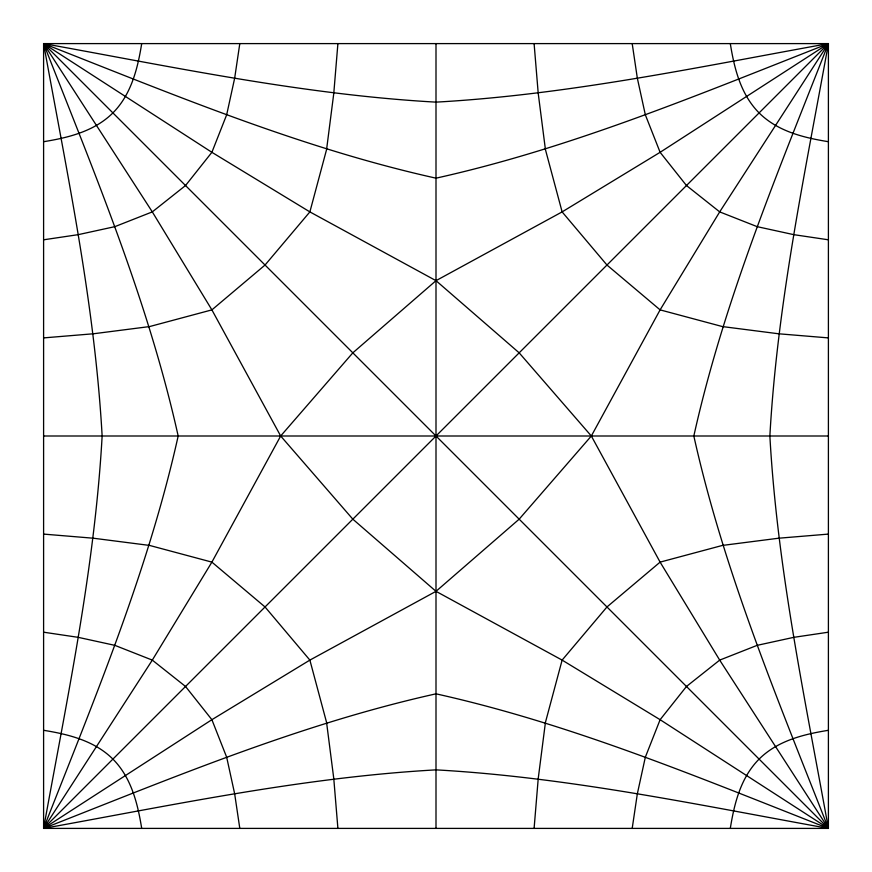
<?xml version="1.0" encoding="UTF-8"?>
<svg xmlns="http://www.w3.org/2000/svg" width="872" height="872" viewBox="0 0 872 872"><rect width="100%" height="100%" fill="white"/><g stroke="black" fill="none" stroke-linecap="round" stroke-linejoin="round"><path stroke-width="1.31" d="M337.9 43.6L333.78 93.38L326.575 149.559L309.876 211.896L265.034 265.034L211.896 309.876L149.559 326.575L93.38 333.78L43.6 337.9M534.1 828.4L538.22 778.62L545.425 722.441L562.124 660.104L606.967 606.967L660.104 562.124L722.441 545.425L778.62 538.22L828.4 534.1M239.8 43.6L234.655 78.229L226.666 114.81L211.885 152.306L185.529 185.529L152.306 211.885L114.81 226.666L78.229 234.655L43.6 239.8M632.2 828.4L637.345 793.771L645.335 757.19L660.115 719.694L686.471 686.471L719.694 660.115L757.19 645.335L793.771 637.345L828.4 632.2M43.6 828.4C67.09 698.254 94.743 568.359 102.133 436C94.743 303.641 67.09 173.746 43.6 43.6L828.4 43.6L828.4 828.4L43.6 828.4L43.6 43.6C173.746 67.09 303.641 94.743 436 102.133C568.359 94.743 698.254 67.09 828.4 43.6C804.911 173.746 777.257 303.641 769.867 436C777.257 568.359 804.911 698.254 828.4 828.4C698.254 804.911 568.359 777.257 436 769.867C303.641 777.257 173.746 804.911 43.6 828.4C94.132 699.66 148.055 571.465 178.171 436C148.055 300.535 94.132 172.34 43.6 43.6C172.34 94.132 300.535 148.055 436 178.171C571.465 148.055 699.66 94.132 828.4 43.6C777.868 172.34 723.945 300.535 693.829 436C723.945 571.465 777.868 699.66 828.4 828.4C699.66 777.868 571.465 723.945 436 693.829C300.535 723.945 172.34 777.868 43.6 828.4L152.306 660.115L211.896 562.124L280.664 436L352.833 352.833L436 280.664L562.124 211.896L660.115 152.306L828.4 43.6L719.694 211.885L660.104 309.876L591.336 436L519.167 519.167L436 591.336L309.876 660.104L211.885 719.694L43.6 828.4L828.4 43.6M141.7 43.6C137.678 68.517 131.28 94.438 112.902 112.902C94.438 131.28 68.517 137.678 43.6 141.7M730.3 828.4C734.322 803.483 740.72 777.562 759.098 759.098C777.562 740.72 803.483 734.322 828.4 730.3M43.6 436L828.4 436M828.4 337.9L778.62 333.78L722.441 326.575L660.104 309.876L606.967 265.034L562.124 211.896L545.425 149.559L538.22 93.38L534.1 43.6M43.6 534.1L93.38 538.22L149.559 545.425L211.896 562.124L265.034 606.967L309.876 660.104L326.575 722.441L333.78 778.62L337.9 828.4M828.4 239.8L793.771 234.655L757.19 226.666L719.694 211.885L686.471 185.529L660.115 152.306L645.335 114.81L637.345 78.229L632.2 43.6M43.6 632.2L78.229 637.345L114.81 645.335L152.306 660.115L185.529 686.471L211.885 719.694L226.666 757.19L234.655 793.771L239.8 828.4M828.4 141.7C803.483 137.678 777.562 131.28 759.098 112.902C740.72 94.438 734.322 68.517 730.3 43.6M43.6 730.3C68.517 734.322 94.438 740.72 112.902 759.098C131.28 777.562 137.678 803.483 141.7 828.4M43.6 43.6L211.885 152.306L309.876 211.896L436 280.664L519.167 352.833L591.336 436L660.104 562.124L719.694 660.115L828.4 828.4L660.115 719.694L562.124 660.104L436 591.336L352.833 519.167L280.664 436L211.896 309.876L152.306 211.885L43.6 43.6L828.4 828.4M436 43.6L436 828.4"/></g></svg>
